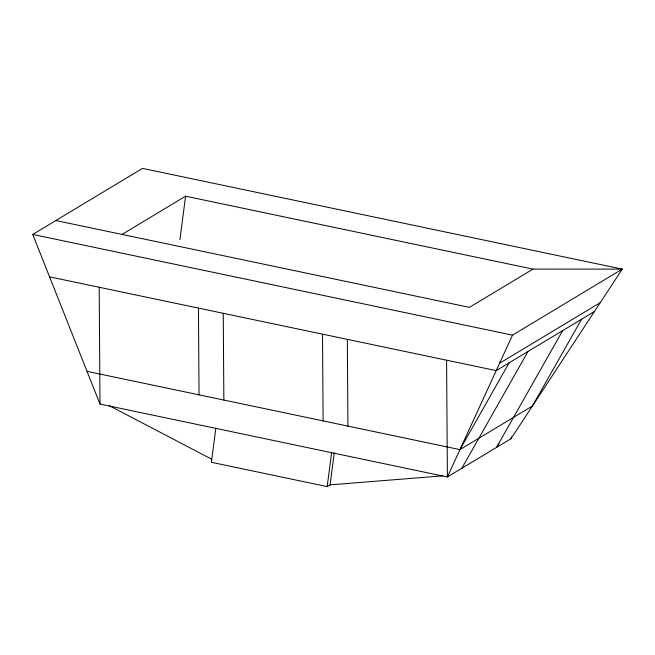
<?xml version="1.0" encoding="UTF-8"?>
<svg xmlns="http://www.w3.org/2000/svg" width="655" height="655" viewBox="0 0 655 655"><rect width="100%" height="100%" fill="white"/><g stroke="black" fill="none" stroke-linecap="round" stroke-linejoin="round"><path stroke-width="0.98" d="M179.937 239.607L185.578 196.189L532.974 269.123L622.25 269.115L510.941 438.752L447.398 476.987L99.994 404.053L32.75 234.441L142.512 168.4L622.25 269.115L512.488 335.155L447.398 476.987L446.587 360.193M215.798 428.37L211.393 462.291L327.189 486.6L330.079 484.864L442.813 475.849M327.189 486.6L331.594 452.679M330.079 484.864L334.222 452.933M510.941 438.752L511.424 436.787M87.025 371.336L459.949 449.625L509.091 362.87M461.832 468.3L527.987 351.498M562.653 330.636L496.498 447.447L498.971 443.697M581.55 319.263L532.417 406.026L459.949 449.625M122.026 234.424L185.578 196.189M532.974 269.123L469.422 307.359L55.855 220.538M499.609 363.214L600.234 302.667M594.421 311.518L496.212 370.615L49.559 276.844M32.75 234.441L512.488 335.155M109.221 405.633L211.565 459.139M347.33 339.356L347.928 426.11M322.514 334.148L323.12 420.903M223.257 313.311L223.863 400.058M198.449 308.096L199.046 394.85M99.192 287.258L99.994 404.053"/></g></svg>
